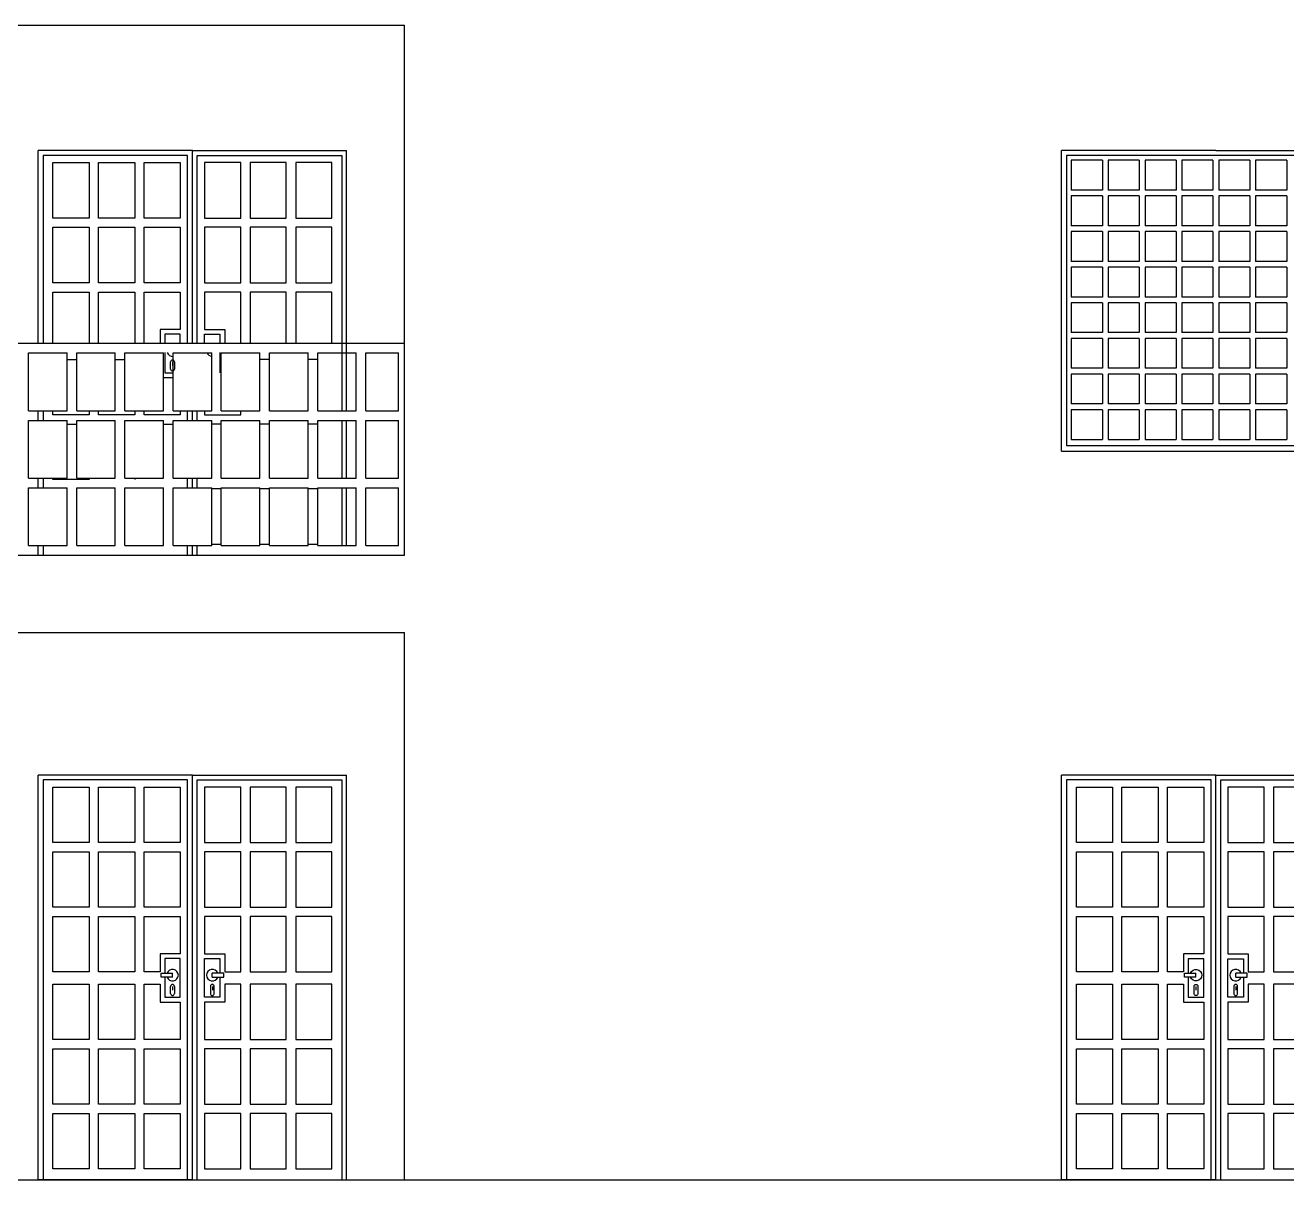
# Model space of a CAD drawing. Extents: x 3.3 to 78.4, y -0.4 to 40.7.
# Drawn here: x 44.94 to 51.48, y 10.73 to 16.72 of the extents above; entities that cross this region are included whole.
import ezdxf

# ---------------------------------------------------------------- set-up
doc = ezdxf.new("R2010")
doc.units = 0
doc.header["$MEASUREMENT"] = 0
for name, color, linetype in [('1', 1, 'CONTINUOUS'), ('3', 3, 'CONTINUOUS'), ('ALVENARIA', 7, 'CONTINUOUS'), ('ESQUADRIAS', 2, 'CONTINUOUS')]:
    doc.layers.add(name, color=color, linetype=linetype)

# ---------------------------------------------------------------- blocks, each defined once
blk = doc.blocks.new('12110243')
at = {"layer": 'ESQUADRIAS', "color": 3}
for p, q in [((0, 2.1), (0.8, 2.1)), ((0, 0), (0, 2.1)), ((0.8, 0), (0.8, 2.1))]:
    blk.add_line(p, q, dxfattribs=at)
at = {"layer": 'ESQUADRIAS'}
for p, q in [((0.025, 2.075), (0.775, 2.075)), ((0.025, 0), (0.025, 2.075)), ((0.775, 2.075), (0.775, 0)), ((0, 0), (0.025, 0)), ((0.025, 0), (0.775, 0)), ((0.775, 0), (0.8, 0))]:
    blk.add_line(p, q, dxfattribs=at)
at = {"layer": 'ESQUADRIAS', "color": 1}
for p, q in [((0.2994, 2.037), (0.2994, 1.7498)), ((0.5358, 2.037), (0.5358, 1.7498)), ((0.2994, 1.7014), (0.2994, 1.4142)), ((0.5358, 1.7014), (0.5358, 1.4142)), ((0.2994, 1.3659), (0.2994, 1.0787)), ((0.5358, 1.3659), (0.5358, 1.0787)), ((0.063, 1.1721), (0.168, 1.1721)), ((0.063, 0.9471), (0.063, 1.1471)), ((0.063, 1.1471), (0.143, 1.1471)), ((0.143, 1.1471), (0.143, 1.0719)), ((0.168, 1.1721), (0.168, 1.0787)), ((0.103, 1.0519), (0.103, 1.0719)), ((0.163, 1.0719), (0.103, 1.0719)), ((0.103, 1.0519), (0.163, 1.0519)), ((0.143, 1.0519), (0.143, 0.9471)), ((0.163, 1.0519), (0.163, 1.0719)), ((0.0931, 1.0032), (0.0931, 0.966)), ((0.1034, 1.0025), (0.1034, 0.9843)), ((0.1131, 0.966), (0.1131, 1.0032)), ((0.168, 1.0156), (0.168, 0.9221)), ((0.2994, 1.0156), (0.2994, 0.7284)), ((0.5358, 1.0156), (0.5358, 0.7284)), ((0.143, 0.9471), (0.063, 0.9471)), ((0.168, 0.9221), (0.063, 0.9221)), ((0.2994, 0.68), (0.2994, 0.3928)), ((0.5358, 0.68), (0.5358, 0.3928)), ((0.2994, 0.3444), (0.2994, 0.0573)), ((0.5358, 0.3444), (0.5358, 0.0573))]:
    blk.add_line(p, q, dxfattribs=at)
for points in [[(0.063, 2.037), (0.063, 1.7498), (0.2506, 1.7498), (0.2506, 2.037)], [(0.2994, 2.037), (0.2994, 1.7498), (0.487, 1.7498), (0.487, 2.037)], [(0.5358, 2.037), (0.5358, 1.7498), (0.7234, 1.7498), (0.7234, 2.037)], [(0.063, 1.7014), (0.063, 1.4142), (0.2506, 1.4142), (0.2506, 1.7014)], [(0.2994, 1.7014), (0.2994, 1.4142), (0.487, 1.4142), (0.487, 1.7014)], [(0.5358, 1.7014), (0.5358, 1.4142), (0.7234, 1.4142), (0.7234, 1.7014)], [(0.2994, 1.3659), (0.2994, 1.0787), (0.487, 1.0787), (0.487, 1.3659)], [(0.5358, 1.3659), (0.5358, 1.0787), (0.7234, 1.0787), (0.7234, 1.3659)], [(0.2994, 1.0156), (0.2994, 0.7284), (0.487, 0.7284), (0.487, 1.0156)], [(0.5358, 1.0156), (0.5358, 0.7284), (0.7234, 0.7284), (0.7234, 1.0156)], [(0.063, 0.68), (0.063, 0.3928), (0.2506, 0.3928), (0.2506, 0.68)], [(0.2994, 0.68), (0.2994, 0.3928), (0.487, 0.3928), (0.487, 0.68)], [(0.5358, 0.68), (0.5358, 0.3928), (0.7234, 0.3928), (0.7234, 0.68)], [(0.063, 0.3444), (0.063, 0.0573), (0.2506, 0.0573), (0.2506, 0.3444)], [(0.2994, 0.3444), (0.2994, 0.0573), (0.487, 0.0573), (0.487, 0.3444)], [(0.5358, 0.3444), (0.5358, 0.0573), (0.7234, 0.0573), (0.7234, 0.3444)]]:
    blk.add_lwpolyline(points, close=True, dxfattribs=at)
for points in [[(0.168, 1.0787), (0.2506, 1.0787), (0.2506, 1.3659), (0.063, 1.3659), (0.063, 1.1721)], [(0.063, 0.9221), (0.063, 0.7284), (0.2506, 0.7284), (0.2506, 1.0156), (0.168, 1.0156)]]:
    blk.add_lwpolyline(points, dxfattribs=at)
for centre, radius, start, end in [((0.103, 1.0619), 0.03, 19.47525, 340.52379), ((0.1031, 1.0032), 0.01, 0, 180), ((0.1031, 0.966), 0.01, 180, 0)]:
    blk.add_arc(centre, radius, start, end, dxfattribs=at)

msp = doc.modelspace()

# ---------------------------------------------------------------- linework, layer by layer
at = {"layer": '1'}
for p, q in [((50.3649, 16.0174), (50.3649, 15.8624)), ((50.5261, 16.0174), (50.3649, 16.0174)), ((50.5261, 16.0174), (50.5261, 15.8624)), ((50.7174, 16.0174), (50.5561, 16.0174)), ((50.5561, 16.0174), (50.5561, 15.8624)), ((50.7174, 16.0174), (50.7174, 15.8624)), ((50.7474, 16.0174), (50.7474, 15.8624)), ((50.9087, 16.0174), (50.7474, 16.0174)), ((50.9087, 16.0174), (50.9087, 15.8624)), ((51.0999, 16.0174), (50.9387, 16.0174)), ((50.9387, 16.0174), (50.9387, 15.8624)), ((51.0999, 16.0174), (51.0999, 15.8624)), ((51.1299, 16.0174), (51.1299, 15.8624)), ((51.2912, 16.0174), (51.1299, 16.0174)), ((51.2912, 16.0174), (51.2912, 15.8624)), ((51.4824, 16.0174), (51.3212, 16.0174)), ((51.3212, 16.0174), (51.3212, 15.8624)), ((51.4824, 16.0174), (51.4824, 15.8624)), ((50.5261, 15.8624), (50.3649, 15.8624)), ((50.7174, 15.8624), (50.5561, 15.8624)), ((50.9087, 15.8624), (50.7474, 15.8624)), ((51.0999, 15.8624), (50.9387, 15.8624)), ((51.2912, 15.8624), (51.1299, 15.8624)), ((51.4824, 15.8624), (51.3212, 15.8624)), ((50.5261, 15.8324), (50.3649, 15.8324)), ((50.3649, 15.8324), (50.3649, 15.6774)), ((50.5261, 15.8324), (50.5261, 15.6774)), ((50.7174, 15.8324), (50.5561, 15.8324)), ((50.5561, 15.8324), (50.5561, 15.6774)), ((50.7174, 15.8324), (50.7174, 15.6774)), ((50.9087, 15.8324), (50.7474, 15.8324)), ((50.7474, 15.8324), (50.7474, 15.6774)), ((50.9087, 15.8324), (50.9087, 15.6774)), ((51.0999, 15.8324), (50.9387, 15.8324)), ((50.9387, 15.8324), (50.9387, 15.6774)), ((51.0999, 15.8324), (51.0999, 15.6774)), ((51.2912, 15.8324), (51.1299, 15.8324)), ((51.1299, 15.8324), (51.1299, 15.6774)), ((51.2912, 15.8324), (51.2912, 15.6774)), ((51.4824, 15.8324), (51.3212, 15.8324)), ((51.3212, 15.8324), (51.3212, 15.6774)), ((51.4824, 15.8324), (51.4824, 15.6774)), ((50.5261, 15.6774), (50.3649, 15.6774)), ((50.5261, 15.6474), (50.3649, 15.6474)), ((50.3649, 15.6474), (50.3649, 15.4924)), ((50.5261, 15.6474), (50.5261, 15.4924)), ((50.7174, 15.6774), (50.5561, 15.6774)), ((50.7174, 15.6474), (50.5561, 15.6474)), ((50.5561, 15.6474), (50.5561, 15.4924)), ((50.7174, 15.6474), (50.7174, 15.4924)), ((50.9087, 15.6774), (50.7474, 15.6774)), ((50.9087, 15.6474), (50.7474, 15.6474)), ((50.7474, 15.6474), (50.7474, 15.4924)), ((50.9087, 15.6474), (50.9087, 15.4924)), ((51.0999, 15.6774), (50.9387, 15.6774)), ((51.0999, 15.6474), (50.9387, 15.6474)), ((50.9387, 15.6474), (50.9387, 15.4924)), ((51.0999, 15.6474), (51.0999, 15.4924)), ((51.2912, 15.6774), (51.1299, 15.6774)), ((51.2912, 15.6474), (51.1299, 15.6474)), ((51.1299, 15.6474), (51.1299, 15.4924)), ((51.2912, 15.6474), (51.2912, 15.4924)), ((51.4824, 15.6774), (51.3212, 15.6774)), ((51.4824, 15.6474), (51.3212, 15.6474)), ((51.3212, 15.6474), (51.3212, 15.4924)), ((51.4824, 15.6474), (51.4824, 15.4924)), ((50.5261, 15.4924), (50.3649, 15.4924)), ((50.5261, 15.4624), (50.3649, 15.4624)), ((50.3649, 15.4624), (50.3649, 15.3074)), ((50.5261, 15.4624), (50.5261, 15.3074)), ((50.7174, 15.4924), (50.5561, 15.4924)), ((50.7174, 15.4624), (50.5561, 15.4624)), ((50.5561, 15.4624), (50.5561, 15.3074)), ((50.7174, 15.4624), (50.7174, 15.3074)), ((50.9087, 15.4924), (50.7474, 15.4924)), ((50.9087, 15.4624), (50.7474, 15.4624)), ((50.7474, 15.4624), (50.7474, 15.3074)), ((50.9087, 15.4624), (50.9087, 15.3074)), ((51.0999, 15.4924), (50.9387, 15.4924)), ((51.0999, 15.4624), (50.9387, 15.4624)), ((50.9387, 15.4624), (50.9387, 15.3074)), ((51.0999, 15.4624), (51.0999, 15.3074)), ((51.2912, 15.4924), (51.1299, 15.4924)), ((51.2912, 15.4624), (51.1299, 15.4624)), ((51.1299, 15.4624), (51.1299, 15.3074)), ((51.2912, 15.4624), (51.2912, 15.3074)), ((51.4824, 15.4924), (51.3212, 15.4924)), ((51.4824, 15.4624), (51.3212, 15.4624)), ((51.3212, 15.4624), (51.3212, 15.3074)), ((51.4824, 15.4624), (51.4824, 15.3074)), ((50.5261, 15.3074), (50.3649, 15.3074)), ((50.3649, 15.2774), (50.3649, 15.1224)), ((50.5261, 15.2774), (50.3649, 15.2774)), ((50.5261, 15.2774), (50.5261, 15.1224)), ((50.7174, 15.3074), (50.5561, 15.3074)), ((50.5561, 15.2774), (50.5561, 15.1224)), ((50.7174, 15.2774), (50.5561, 15.2774)), ((50.7174, 15.2774), (50.7174, 15.1224)), ((50.9087, 15.3074), (50.7474, 15.3074)), ((50.7474, 15.2774), (50.7474, 15.1224)), ((50.9087, 15.2774), (50.7474, 15.2774)), ((50.9087, 15.2774), (50.9087, 15.1224)), ((51.0999, 15.3074), (50.9387, 15.3074)), ((50.9387, 15.2774), (50.9387, 15.1224)), ((51.0999, 15.2774), (50.9387, 15.2774)), ((51.0999, 15.2774), (51.0999, 15.1224)), ((51.2912, 15.3074), (51.1299, 15.3074)), ((51.1299, 15.2774), (51.1299, 15.1224)), ((51.2912, 15.2774), (51.1299, 15.2774)), ((51.2912, 15.2774), (51.2912, 15.1224)), ((51.4824, 15.3074), (51.3212, 15.3074)), ((51.3212, 15.2774), (51.3212, 15.1224)), ((51.4824, 15.2774), (51.3212, 15.2774)), ((51.4824, 15.2774), (51.4824, 15.1224)), ((50.5261, 15.1224), (50.3649, 15.1224)), ((50.7174, 15.1224), (50.5561, 15.1224)), ((50.9087, 15.1224), (50.7474, 15.1224)), ((51.0999, 15.1224), (50.9387, 15.1224)), ((51.2912, 15.1224), (51.1299, 15.1224)), ((51.4824, 15.1224), (51.3212, 15.1224)), ((50.5261, 15.0924), (50.3649, 15.0924)), ((50.3649, 15.0924), (50.3649, 14.9374)), ((50.5261, 15.0924), (50.5261, 14.9374)), ((50.7174, 15.0924), (50.5561, 15.0924)), ((50.5561, 15.0924), (50.5561, 14.9374)), ((50.7174, 15.0924), (50.7174, 14.9374)), ((50.9087, 15.0924), (50.7474, 15.0924)), ((50.7474, 15.0924), (50.7474, 14.9374)), ((50.9087, 15.0924), (50.9087, 14.9374)), ((51.0999, 15.0924), (50.9387, 15.0924)), ((50.9387, 15.0924), (50.9387, 14.9374)), ((51.0999, 15.0924), (51.0999, 14.9374)), ((51.2912, 15.0924), (51.1299, 15.0924)), ((51.1299, 15.0924), (51.1299, 14.9374)), ((51.2912, 15.0924), (51.2912, 14.9374)), ((51.4824, 15.0924), (51.3212, 15.0924)), ((51.3212, 15.0924), (51.3212, 14.9374)), ((51.4824, 15.0924), (51.4824, 14.9374)), ((44.9549, 14.7174), (44.9549, 15.0174)), ((44.9549, 15.0174), (45.1549, 15.0174)), ((46.4549, 15.0174), (46.6549, 15.0174)), ((46.6549, 14.7174), (46.6549, 15.0174)), ((46.7049, 14.7174), (46.7049, 15.0174)), ((46.7049, 15.0174), (46.8749, 15.0174)), ((46.8749, 14.7174), (46.8749, 15.0174)), ((50.5261, 14.9374), (50.3649, 14.9374)), ((50.7174, 14.9374), (50.5561, 14.9374)), ((50.9087, 14.9374), (50.7474, 14.9374)), ((51.0999, 14.9374), (50.9387, 14.9374)), ((51.2912, 14.9374), (51.1299, 14.9374)), ((51.4824, 14.9374), (51.3212, 14.9374)), ((50.5261, 14.9074), (50.3649, 14.9074)), ((50.3649, 14.9074), (50.3649, 14.7524)), ((50.5261, 14.9074), (50.5261, 14.7524)), ((50.7174, 14.9074), (50.5561, 14.9074)), ((50.5561, 14.9074), (50.5561, 14.7524)), ((50.7174, 14.9074), (50.7174, 14.7524)), ((50.9087, 14.9074), (50.7474, 14.9074)), ((50.7474, 14.9074), (50.7474, 14.7524)), ((50.9087, 14.9074), (50.9087, 14.7524)), ((51.0999, 14.9074), (50.9387, 14.9074)), ((50.9387, 14.9074), (50.9387, 14.7524)), ((51.0999, 14.9074), (51.0999, 14.7524)), ((51.2912, 14.9074), (51.1299, 14.9074)), ((51.1299, 14.9074), (51.1299, 14.7524)), ((51.2912, 14.9074), (51.2912, 14.7524)), ((51.4824, 14.9074), (51.3212, 14.9074)), ((51.3212, 14.9074), (51.3212, 14.7524)), ((51.4824, 14.9074), (51.4824, 14.7524)), ((50.5261, 14.7524), (50.3649, 14.7524)), ((50.7174, 14.7524), (50.5561, 14.7524)), ((50.9087, 14.7524), (50.7474, 14.7524)), ((51.0999, 14.7524), (50.9387, 14.7524)), ((51.2912, 14.7524), (51.1299, 14.7524)), ((51.4824, 14.7524), (51.3212, 14.7524)), ((46.4549, 14.7174), (46.6549, 14.7174)), ((46.4549, 14.6674), (46.6549, 14.6674)), ((46.6549, 14.3674), (46.6549, 14.6674)), ((46.7049, 14.7174), (46.8749, 14.7174)), ((46.7049, 14.3674), (46.7049, 14.6674)), ((46.7049, 14.6674), (46.8749, 14.6674)), ((46.8749, 14.3674), (46.8749, 14.6674)), ((50.5261, 14.7224), (50.3649, 14.7224)), ((50.3649, 14.7224), (50.3649, 14.5674)), ((50.5261, 14.7224), (50.5261, 14.5674)), ((50.7174, 14.7224), (50.5561, 14.7224)), ((50.5561, 14.7224), (50.5561, 14.5674)), ((50.7174, 14.7224), (50.7174, 14.5674)), ((50.9087, 14.7224), (50.7474, 14.7224)), ((50.7474, 14.7224), (50.7474, 14.5674)), ((50.9087, 14.7224), (50.9087, 14.5674)), ((51.0999, 14.7224), (50.9387, 14.7224)), ((50.9387, 14.7224), (50.9387, 14.5674)), ((51.0999, 14.7224), (51.0999, 14.5674)), ((51.2912, 14.7224), (51.1299, 14.7224)), ((51.1299, 14.7224), (51.1299, 14.5674)), ((51.2912, 14.7224), (51.2912, 14.5674)), ((51.4824, 14.7224), (51.3212, 14.7224)), ((51.3212, 14.7224), (51.3212, 14.5674)), ((51.4824, 14.7224), (51.4824, 14.5674)), ((50.3649, 14.5674), (50.5261, 14.5674)), ((50.5561, 14.5674), (50.7174, 14.5674)), ((50.7474, 14.5674), (50.9087, 14.5674)), ((50.9387, 14.5674), (51.0999, 14.5674)), ((51.1299, 14.5674), (51.2912, 14.5674)), ((51.3212, 14.5674), (51.4824, 14.5674)), ((46.4549, 14.3674), (46.6549, 14.3674)), ((46.7049, 14.3674), (46.8749, 14.3674)), ((46.4549, 14.3174), (46.6549, 14.3174)), ((46.6549, 14.0174), (46.6549, 14.3174)), ((46.7049, 14.3174), (46.8749, 14.3174)), ((46.7049, 14.0174), (46.7049, 14.3174)), ((46.8749, 14.0174), (46.8749, 14.3174)), ((46.4549, 14.0174), (46.6549, 14.0174)), ((46.7049, 14.0174), (46.8749, 14.0174))]:
    msp.add_line(p, q, dxfattribs=at)
at = {"layer": '3'}
msp.add_line((41.4049, 15.0674), (46.9049, 15.0674), dxfattribs=at)
at = {"layer": 'ALVENARIA'}
for p, q in [((41.4049, 16.7174), (46.9049, 16.7174)), ((46.9049, 13.9674), (46.9049, 16.7174)), ((50.3149, 14.5674), (50.3149, 16.0674)), ((41.4049, 13.9674), (46.9049, 13.9674)), ((41.4049, 13.5674), (46.9049, 13.5674)), ((46.9049, 10.7274), (46.9049, 13.5674)), ((38.9634, 10.7274), (53.9153, 10.7274))]:
    msp.add_line(p, q, dxfattribs=at)
at = {"layer": 'ESQUADRIAS', "color": 1}
for p, q in [((45.8049, 16.0674), (45.0049, 16.0674)), ((45.0049, 15.0674), (45.0049, 16.0674)), ((45.7799, 16.0424), (45.0299, 16.0424)), ((45.0299, 16.0424), (45.0299, 15.0674)), ((45.7799, 15.0674), (45.7799, 16.0424)), ((45.8049, 16.0674), (46.6049, 16.0674)), ((45.8049, 15.0674), (45.8049, 16.0674)), ((45.8049, 15.0674), (45.8049, 16.0674)), ((45.8299, 16.0424), (46.5799, 16.0424)), ((45.8299, 15.0674), (45.8299, 16.0424)), ((46.5799, 16.0424), (46.5799, 14.7174)), ((46.6049, 14.7174), (46.6049, 16.0674)), ((45.2691, 16.0044), (45.2691, 15.7172)), ((45.5055, 16.0044), (45.5055, 15.7172)), ((46.1043, 16.0044), (46.1043, 15.7172)), ((46.3407, 16.0044), (46.3407, 15.7172)), ((45.2691, 15.6689), (45.2691, 15.3817)), ((45.5055, 15.6689), (45.5055, 15.3817)), ((46.1043, 15.6689), (46.1043, 15.3817)), ((46.3407, 15.6689), (46.3407, 15.3817)), ((45.2691, 15.3333), (45.2691, 15.0674)), ((45.5055, 15.3333), (45.5055, 15.0674)), ((46.1043, 15.3333), (46.1043, 15.0674)), ((46.3407, 15.3333), (46.3407, 15.0674)), ((45.6369, 15.1396), (45.6369, 15.0674)), ((45.7419, 15.1396), (45.6369, 15.1396)), ((45.8679, 15.1396), (45.9729, 15.1396)), ((45.9729, 15.1396), (45.9729, 15.0674)), ((45.6619, 15.1146), (45.6619, 15.0674)), ((45.7419, 15.1146), (45.6619, 15.1146)), ((45.7419, 15.0674), (45.7419, 15.1146)), ((45.8679, 15.0674), (45.8679, 15.1146)), ((45.8679, 15.1146), (45.9479, 15.1146)), ((45.9479, 15.1146), (45.9479, 15.0674)), ((45.1549, 14.7174), (45.1549, 15.0174)), ((45.2049, 14.7174), (45.2049, 15.0174)), ((45.2049, 15.0174), (45.4049, 15.0174)), ((45.4049, 14.7174), (45.4049, 15.0174)), ((45.4549, 14.7174), (45.4549, 15.0174)), ((45.4549, 15.0174), (45.6549, 15.0174)), ((45.6549, 14.7174), (45.6549, 15.0174)), ((45.6619, 15.0194), (45.6619, 14.9146)), ((45.7049, 15.0174), (45.9049, 15.0174)), ((45.7049, 14.7174), (45.7049, 15.0174)), ((45.9049, 14.7174), (45.9049, 15.0174)), ((45.9479, 15.0194), (45.9479, 14.9146)), ((45.9549, 14.7174), (45.9549, 15.0174)), ((45.9549, 15.0174), (46.1549, 15.0174)), ((46.1549, 14.7174), (46.1549, 15.0174)), ((46.2049, 14.7174), (46.2049, 15.0174)), ((46.2049, 15.0174), (46.4049, 15.0174)), ((46.4049, 14.7174), (46.4049, 15.0174)), ((46.4549, 14.7174), (46.4549, 15.0174)), ((45.6918, 14.9334), (45.6918, 14.9706)), ((45.7015, 14.9699), (45.7015, 14.9517)), ((45.7118, 14.9706), (45.7118, 14.9334)), ((45.6549, 14.8896), (45.7049, 14.8896)), ((45.6619, 14.9146), (45.7049, 14.9146)), ((44.9549, 14.7174), (45.1549, 14.7174)), ((44.9549, 14.3674), (44.9549, 14.6674)), ((44.9549, 14.6674), (45.1549, 14.6674)), ((45.0049, 14.6674), (45.0049, 14.7174)), ((45.0299, 14.7174), (45.0299, 14.6674)), ((45.1549, 14.3674), (45.1549, 14.6674)), ((45.2049, 14.7174), (45.4049, 14.7174)), ((45.2049, 14.3674), (45.2049, 14.6674)), ((45.2049, 14.6674), (45.4049, 14.6674)), ((45.2691, 14.7174), (45.2691, 14.6958)), ((45.4049, 14.3674), (45.4049, 14.6674)), ((45.4549, 14.7174), (45.6549, 14.7174)), ((45.4549, 14.3674), (45.4549, 14.6674)), ((45.4549, 14.6674), (45.6549, 14.6674)), ((45.5055, 14.7174), (45.5055, 14.6958)), ((45.6549, 14.3674), (45.6549, 14.6674)), ((45.7049, 14.7174), (45.9049, 14.7174)), ((45.7049, 14.3674), (45.7049, 14.6674)), ((45.7049, 14.6674), (45.9049, 14.6674)), ((45.7799, 14.6674), (45.7799, 14.7174)), ((45.8049, 14.6674), (45.8049, 14.7174)), ((45.8049, 14.6674), (45.8049, 14.7174)), ((45.8299, 14.6674), (45.8299, 14.7174)), ((45.9049, 14.3674), (45.9049, 14.6674)), ((45.9549, 14.7174), (46.1549, 14.7174)), ((45.9549, 14.3674), (45.9549, 14.6674)), ((45.9549, 14.6674), (46.1549, 14.6674)), ((46.1549, 14.3674), (46.1549, 14.6674)), ((46.2049, 14.7174), (46.4049, 14.7174)), ((46.2049, 14.3674), (46.2049, 14.6674)), ((46.2049, 14.6674), (46.4049, 14.6674)), ((46.4049, 14.3674), (46.4049, 14.6674)), ((46.4549, 14.3674), (46.4549, 14.6674)), ((46.5799, 14.6674), (46.5799, 14.3674)), ((46.6049, 14.3674), (46.6049, 14.6674)), ((44.9549, 14.3674), (45.1549, 14.3674)), ((45.0049, 14.3174), (45.0049, 14.3674)), ((45.0299, 14.3674), (45.0299, 14.3174)), ((45.2049, 14.3674), (45.4049, 14.3674)), ((45.2691, 14.3674), (45.2691, 14.3602)), ((45.4549, 14.3674), (45.6549, 14.3674)), ((45.5055, 14.3674), (45.5055, 14.3602)), ((45.7049, 14.3674), (45.9049, 14.3674)), ((45.7799, 14.3174), (45.7799, 14.3674)), ((45.8049, 14.3174), (45.8049, 14.3674)), ((45.8299, 14.3174), (45.8299, 14.3674)), ((45.9549, 14.3674), (46.1549, 14.3674)), ((46.2049, 14.3674), (46.4049, 14.3674)), ((44.9549, 14.3174), (45.1549, 14.3174)), ((44.9549, 14.0174), (44.9549, 14.3174)), ((45.1549, 14.0174), (45.1549, 14.3174)), ((45.2049, 14.3174), (45.4049, 14.3174)), ((45.2049, 14.0174), (45.2049, 14.3174)), ((45.4049, 14.0174), (45.4049, 14.3174)), ((45.4549, 14.3174), (45.6549, 14.3174)), ((45.4549, 14.0174), (45.4549, 14.3174)), ((45.6549, 14.0174), (45.6549, 14.3174)), ((45.7049, 14.3174), (45.9049, 14.3174)), ((45.7049, 14.0174), (45.7049, 14.3174)), ((45.9049, 14.0174), (45.9049, 14.3174)), ((45.9549, 14.3174), (46.1549, 14.3174)), ((45.9549, 14.0174), (45.9549, 14.3174)), ((46.1549, 14.0174), (46.1549, 14.3174)), ((46.2049, 14.3174), (46.4049, 14.3174)), ((46.2049, 14.0174), (46.2049, 14.3174)), ((46.4049, 14.0174), (46.4049, 14.3174)), ((46.4549, 14.0174), (46.4549, 14.3174)), ((46.5799, 14.3174), (46.5799, 14.0174)), ((46.6049, 14.0174), (46.6049, 14.3174)), ((44.9549, 14.0174), (45.1549, 14.0174)), ((45.0049, 13.9674), (45.0049, 14.0174)), ((45.0299, 14.0174), (45.0299, 13.9674)), ((45.2049, 14.0174), (45.4049, 14.0174)), ((45.4549, 14.0174), (45.6549, 14.0174)), ((45.7049, 14.0174), (45.9049, 14.0174)), ((45.7799, 13.9674), (45.7799, 14.0174)), ((45.8049, 13.9674), (45.8049, 14.0174)), ((45.8299, 13.9674), (45.8299, 14.0174)), ((45.9549, 14.0174), (46.1549, 14.0174)), ((46.2049, 14.0174), (46.4049, 14.0174)), ((45.8049, 12.8274), (45.0049, 12.8274)), ((45.0049, 10.7274), (45.0049, 12.8274)), ((45.7799, 12.8024), (45.0299, 12.8024)), ((45.0299, 12.8024), (45.0299, 10.7274)), ((45.2691, 12.7644), (45.2691, 12.4772)), ((45.5055, 12.7644), (45.5055, 12.4772)), ((45.7799, 10.7274), (45.7799, 12.8024)), ((45.8049, 12.8274), (46.6049, 12.8274)), ((45.8049, 10.7274), (45.8049, 12.8274)), ((45.8049, 10.7274), (45.8049, 12.8274)), ((45.8299, 12.8024), (46.5799, 12.8024)), ((45.8299, 10.7274), (45.8299, 12.8024)), ((46.1043, 12.7644), (46.1043, 12.4772)), ((46.3407, 12.7644), (46.3407, 12.4772)), ((46.5799, 12.8024), (46.5799, 10.7274)), ((46.6049, 10.7274), (46.6049, 12.8274)), ((45.2691, 12.4289), (45.2691, 12.1417)), ((45.5055, 12.4289), (45.5055, 12.1417)), ((46.1043, 12.4289), (46.1043, 12.1417)), ((46.3407, 12.4289), (46.3407, 12.1417)), ((45.2691, 12.0933), (45.2691, 11.8061)), ((45.5055, 12.0933), (45.5055, 11.8061)), ((46.1043, 12.0933), (46.1043, 11.8061)), ((46.3407, 12.0933), (46.3407, 11.8061)), ((45.6369, 11.8996), (45.6369, 11.8061)), ((45.7419, 11.8996), (45.6369, 11.8996)), ((45.6619, 11.8746), (45.6619, 11.7994)), ((45.7419, 11.8746), (45.6619, 11.8746)), ((45.7419, 11.6746), (45.7419, 11.8746)), ((45.8679, 11.8996), (45.9729, 11.8996)), ((45.8679, 11.6746), (45.8679, 11.8746)), ((45.8679, 11.8746), (45.9479, 11.8746)), ((45.9479, 11.8746), (45.9479, 11.7994)), ((45.9729, 11.8996), (45.9729, 11.8061)), ((45.6419, 11.7794), (45.6419, 11.7994)), ((45.6419, 11.7994), (45.7019, 11.7994)), ((45.7019, 11.7794), (45.7019, 11.7994)), ((45.9079, 11.7794), (45.9079, 11.7994)), ((45.9679, 11.7994), (45.9079, 11.7994)), ((45.9679, 11.7794), (45.9679, 11.7994)), ((45.2691, 11.743), (45.2691, 11.4558)), ((45.5055, 11.743), (45.5055, 11.4558)), ((45.6369, 11.743), (45.6369, 11.6496)), ((45.7019, 11.7794), (45.6419, 11.7794)), ((45.6619, 11.7794), (45.6619, 11.6746)), ((45.6918, 11.6934), (45.6918, 11.7306)), ((45.7015, 11.7299), (45.7015, 11.7117)), ((45.7118, 11.7306), (45.7118, 11.6934)), ((45.898, 11.7306), (45.898, 11.6934)), ((45.9079, 11.7794), (45.9679, 11.7794)), ((45.9083, 11.7299), (45.9083, 11.7117)), ((45.918, 11.6934), (45.918, 11.7306)), ((45.9479, 11.7794), (45.9479, 11.6746)), ((45.9729, 11.743), (45.9729, 11.6496)), ((46.1043, 11.743), (46.1043, 11.4558)), ((46.3407, 11.743), (46.3407, 11.4558)), ((45.6619, 11.6746), (45.7419, 11.6746)), ((45.9479, 11.6746), (45.8679, 11.6746)), ((45.6369, 11.6496), (45.7419, 11.6496)), ((45.9729, 11.6496), (45.8679, 11.6496)), ((45.2691, 11.4074), (45.2691, 11.1202)), ((45.5055, 11.4074), (45.5055, 11.1202)), ((46.1043, 11.4074), (46.1043, 11.1202)), ((46.3407, 11.4074), (46.3407, 11.1202)), ((45.2691, 11.0719), (45.2691, 10.7847)), ((45.5055, 11.0719), (45.5055, 10.7847)), ((46.1043, 11.0719), (46.1043, 10.7847)), ((46.3407, 11.0719), (46.3407, 10.7847))]:
    msp.add_line(p, q, dxfattribs=at)
at = {"layer": 'ESQUADRIAS', "color": 3}
for p, q in [((51.1149, 16.0674), (50.3149, 16.0674)), ((50.3149, 14.5074), (50.3149, 16.0674)), ((51.1149, 16.0674), (51.9149, 16.0674)), ((50.3149, 14.5074), (51.9149, 14.5074))]:
    msp.add_line(p, q, dxfattribs=at)
at = {"layer": 'ESQUADRIAS'}
for p, q in [((51.8899, 16.0424), (50.3399, 16.0424)), ((50.3399, 16.0424), (50.3399, 14.5374)), ((50.3399, 14.5374), (51.8899, 14.5374)), ((45.0299, 10.7274), (45.0049, 10.7274)), ((45.7799, 10.7274), (45.0299, 10.7274)), ((45.8049, 10.7274), (45.7799, 10.7274)), ((45.8049, 10.7274), (45.8299, 10.7274)), ((45.8299, 10.7274), (46.5799, 10.7274)), ((46.5799, 10.7274), (46.6049, 10.7274))]:
    msp.add_line(p, q, dxfattribs=at)
at = {"layer": 'ESQUADRIAS', "color": 1}
for points in [[(45.2691, 16.0044), (45.2691, 15.7172), (45.0815, 15.7172), (45.0815, 16.0044)], [(45.5055, 16.0044), (45.5055, 15.7172), (45.3179, 15.7172), (45.3179, 16.0044)], [(45.7419, 16.0044), (45.7419, 15.7172), (45.5543, 15.7172), (45.5543, 16.0044)], [(45.8679, 16.0044), (45.8679, 15.7172), (46.0555, 15.7172), (46.0555, 16.0044)], [(46.1043, 16.0044), (46.1043, 15.7172), (46.2919, 15.7172), (46.2919, 16.0044)], [(46.3407, 16.0044), (46.3407, 15.7172), (46.5283, 15.7172), (46.5283, 16.0044)], [(45.2691, 15.6689), (45.2691, 15.3817), (45.0815, 15.3817), (45.0815, 15.6689)], [(45.5055, 15.6689), (45.5055, 15.3817), (45.3179, 15.3817), (45.3179, 15.6689)], [(45.7419, 15.6689), (45.7419, 15.3817), (45.5543, 15.3817), (45.5543, 15.6689)], [(45.8679, 15.6689), (45.8679, 15.3817), (46.0555, 15.3817), (46.0555, 15.6689)], [(46.1043, 15.6689), (46.1043, 15.3817), (46.2919, 15.3817), (46.2919, 15.6689)], [(46.3407, 15.6689), (46.3407, 15.3817), (46.5283, 15.3817), (46.5283, 15.6689)], [(45.2691, 12.7644), (45.2691, 12.4772), (45.0815, 12.4772), (45.0815, 12.7644)], [(45.5055, 12.7644), (45.5055, 12.4772), (45.3179, 12.4772), (45.3179, 12.7644)], [(45.7419, 12.7644), (45.7419, 12.4772), (45.5543, 12.4772), (45.5543, 12.7644)], [(45.8679, 12.7644), (45.8679, 12.4772), (46.0555, 12.4772), (46.0555, 12.7644)], [(46.1043, 12.7644), (46.1043, 12.4772), (46.2919, 12.4772), (46.2919, 12.7644)], [(46.3407, 12.7644), (46.3407, 12.4772), (46.5283, 12.4772), (46.5283, 12.7644)], [(45.2691, 12.4289), (45.2691, 12.1417), (45.0815, 12.1417), (45.0815, 12.4289)], [(45.5055, 12.4289), (45.5055, 12.1417), (45.3179, 12.1417), (45.3179, 12.4289)], [(45.7419, 12.4289), (45.7419, 12.1417), (45.5543, 12.1417), (45.5543, 12.4289)], [(45.8679, 12.4289), (45.8679, 12.1417), (46.0555, 12.1417), (46.0555, 12.4289)], [(46.1043, 12.4289), (46.1043, 12.1417), (46.2919, 12.1417), (46.2919, 12.4289)], [(46.3407, 12.4289), (46.3407, 12.1417), (46.5283, 12.1417), (46.5283, 12.4289)], [(45.2691, 12.0933), (45.2691, 11.8061), (45.0815, 11.8061), (45.0815, 12.0933)], [(45.5055, 12.0933), (45.5055, 11.8061), (45.3179, 11.8061), (45.3179, 12.0933)], [(46.1043, 12.0933), (46.1043, 11.8061), (46.2919, 11.8061), (46.2919, 12.0933)], [(46.3407, 12.0933), (46.3407, 11.8061), (46.5283, 11.8061), (46.5283, 12.0933)], [(45.2691, 11.743), (45.2691, 11.4558), (45.0815, 11.4558), (45.0815, 11.743)], [(45.5055, 11.743), (45.5055, 11.4558), (45.3179, 11.4558), (45.3179, 11.743)], [(46.1043, 11.743), (46.1043, 11.4558), (46.2919, 11.4558), (46.2919, 11.743)], [(46.3407, 11.743), (46.3407, 11.4558), (46.5283, 11.4558), (46.5283, 11.743)], [(45.2691, 11.4074), (45.2691, 11.1202), (45.0815, 11.1202), (45.0815, 11.4074)], [(45.5055, 11.4074), (45.5055, 11.1202), (45.3179, 11.1202), (45.3179, 11.4074)], [(45.7419, 11.4074), (45.7419, 11.1202), (45.5543, 11.1202), (45.5543, 11.4074)], [(45.8679, 11.4074), (45.8679, 11.1202), (46.0555, 11.1202), (46.0555, 11.4074)], [(46.1043, 11.4074), (46.1043, 11.1202), (46.2919, 11.1202), (46.2919, 11.4074)], [(46.3407, 11.4074), (46.3407, 11.1202), (46.5283, 11.1202), (46.5283, 11.4074)], [(45.2691, 11.0719), (45.2691, 10.7847), (45.0815, 10.7847), (45.0815, 11.0719)], [(45.5055, 11.0719), (45.5055, 10.7847), (45.3179, 10.7847), (45.3179, 11.0719)], [(45.7419, 11.0719), (45.7419, 10.7847), (45.5543, 10.7847), (45.5543, 11.0719)], [(45.8679, 11.0719), (45.8679, 10.7847), (46.0555, 10.7847), (46.0555, 11.0719)], [(46.1043, 11.0719), (46.1043, 10.7847), (46.2919, 10.7847), (46.2919, 11.0719)], [(46.3407, 11.0719), (46.3407, 10.7847), (46.5283, 10.7847), (46.5283, 11.0719)]]:
    msp.add_lwpolyline(points, close=True, dxfattribs=at)
for points in [[(45.0815, 15.0674), (45.0815, 15.3333), (45.2691, 15.3333), (45.2691, 15.0674)], [(45.3179, 15.0674), (45.3179, 15.3333), (45.5055, 15.3333), (45.5055, 15.0674)], [(45.5543, 15.0674), (45.5543, 15.3333), (45.7419, 15.3333), (45.7419, 15.1396)], [(46.0555, 15.0674), (46.0555, 15.3333), (45.8679, 15.3333), (45.8679, 15.1396)], [(46.2919, 15.0674), (46.2919, 15.3333), (46.1043, 15.3333), (46.1043, 15.0674)], [(46.5283, 15.0674), (46.5283, 15.3333), (46.3407, 15.3333), (46.3407, 15.0674)], [(45.1549, 14.983), (45.2049, 14.983)], [(45.4049, 14.983), (45.4549, 14.983)], [(46.2049, 14.983), (46.1549, 14.983)], [(46.4549, 14.983), (46.4049, 14.983)], [(45.2691, 14.7174), (45.2691, 14.6958), (45.0815, 14.6958), (45.0815, 14.7174)], [(45.5055, 14.7174), (45.5055, 14.6958), (45.3179, 14.6958), (45.3179, 14.7174)], [(45.7419, 14.7174), (45.7419, 14.6958), (45.5543, 14.6958), (45.5543, 14.7174)], [(45.8679, 14.7174), (45.8679, 14.6958), (46.0555, 14.6958), (46.0555, 14.7174)], [(45.1549, 14.6474), (45.2049, 14.6474)], [(45.6549, 14.6474), (45.7049, 14.6474)], [(45.9549, 14.6474), (45.9049, 14.6474)], [(46.2049, 14.6474), (46.1549, 14.6474)], [(46.4549, 14.6474), (46.4049, 14.6474)], [(45.2691, 14.3674), (45.2691, 14.3602), (45.0815, 14.3602), (45.0815, 14.3674)], [(45.9549, 14.3119), (45.9049, 14.3119)], [(46.2049, 14.3119), (46.1549, 14.3119)], [(46.4549, 14.3119), (46.4049, 14.3119)], [(45.9049, 14.0247), (45.9549, 14.0247)], [(46.1549, 14.0247), (46.2049, 14.0247)], [(46.4049, 14.0247), (46.4549, 14.0247)], [(45.6369, 11.8061), (45.5543, 11.8061), (45.5543, 12.0933), (45.7419, 12.0933), (45.7419, 11.8996)], [(45.9729, 11.8061), (46.0555, 11.8061), (46.0555, 12.0933), (45.8679, 12.0933), (45.8679, 11.8996)], [(45.7419, 11.6496), (45.7419, 11.4558), (45.5543, 11.4558), (45.5543, 11.743), (45.6369, 11.743)], [(45.8679, 11.6496), (45.8679, 11.4558), (46.0555, 11.4558), (46.0555, 11.743), (45.9729, 11.743)]]:
    msp.add_lwpolyline(points, dxfattribs=at)
for centre, radius, start, end in [((45.7019, 15.0294), 0.03, 199.47621, 275.79102), ((45.9079, 15.0294), 0.03, 203.44105, 264.20898), ((45.7018, 14.9706), 0.01, 0, 180), ((45.7018, 14.9334), 0.01, 180, 0), ((45.7019, 11.7894), 0.03, 199.47621, 160.52475), ((45.9079, 11.7894), 0.03, 19.47525, 340.52379), ((45.7018, 11.7306), 0.01, 0, 180), ((45.908, 11.7306), 0.01, 0, 180), ((45.7018, 11.6934), 0.01, 180, 0), ((45.908, 11.6934), 0.01, 180, 0)]:
    msp.add_arc(centre, radius, start, end, dxfattribs=at)

# ---------------------------------------------------------------- block references
at = {"layer": '1', "xscale": -1}
msp.add_blockref('12110243', (51.1149, 10.7274), dxfattribs=at)
at = {"layer": '1'}
msp.add_blockref('12110243', (51.1149, 10.7274), dxfattribs=at)

doc.saveas('drawing.dxf')
